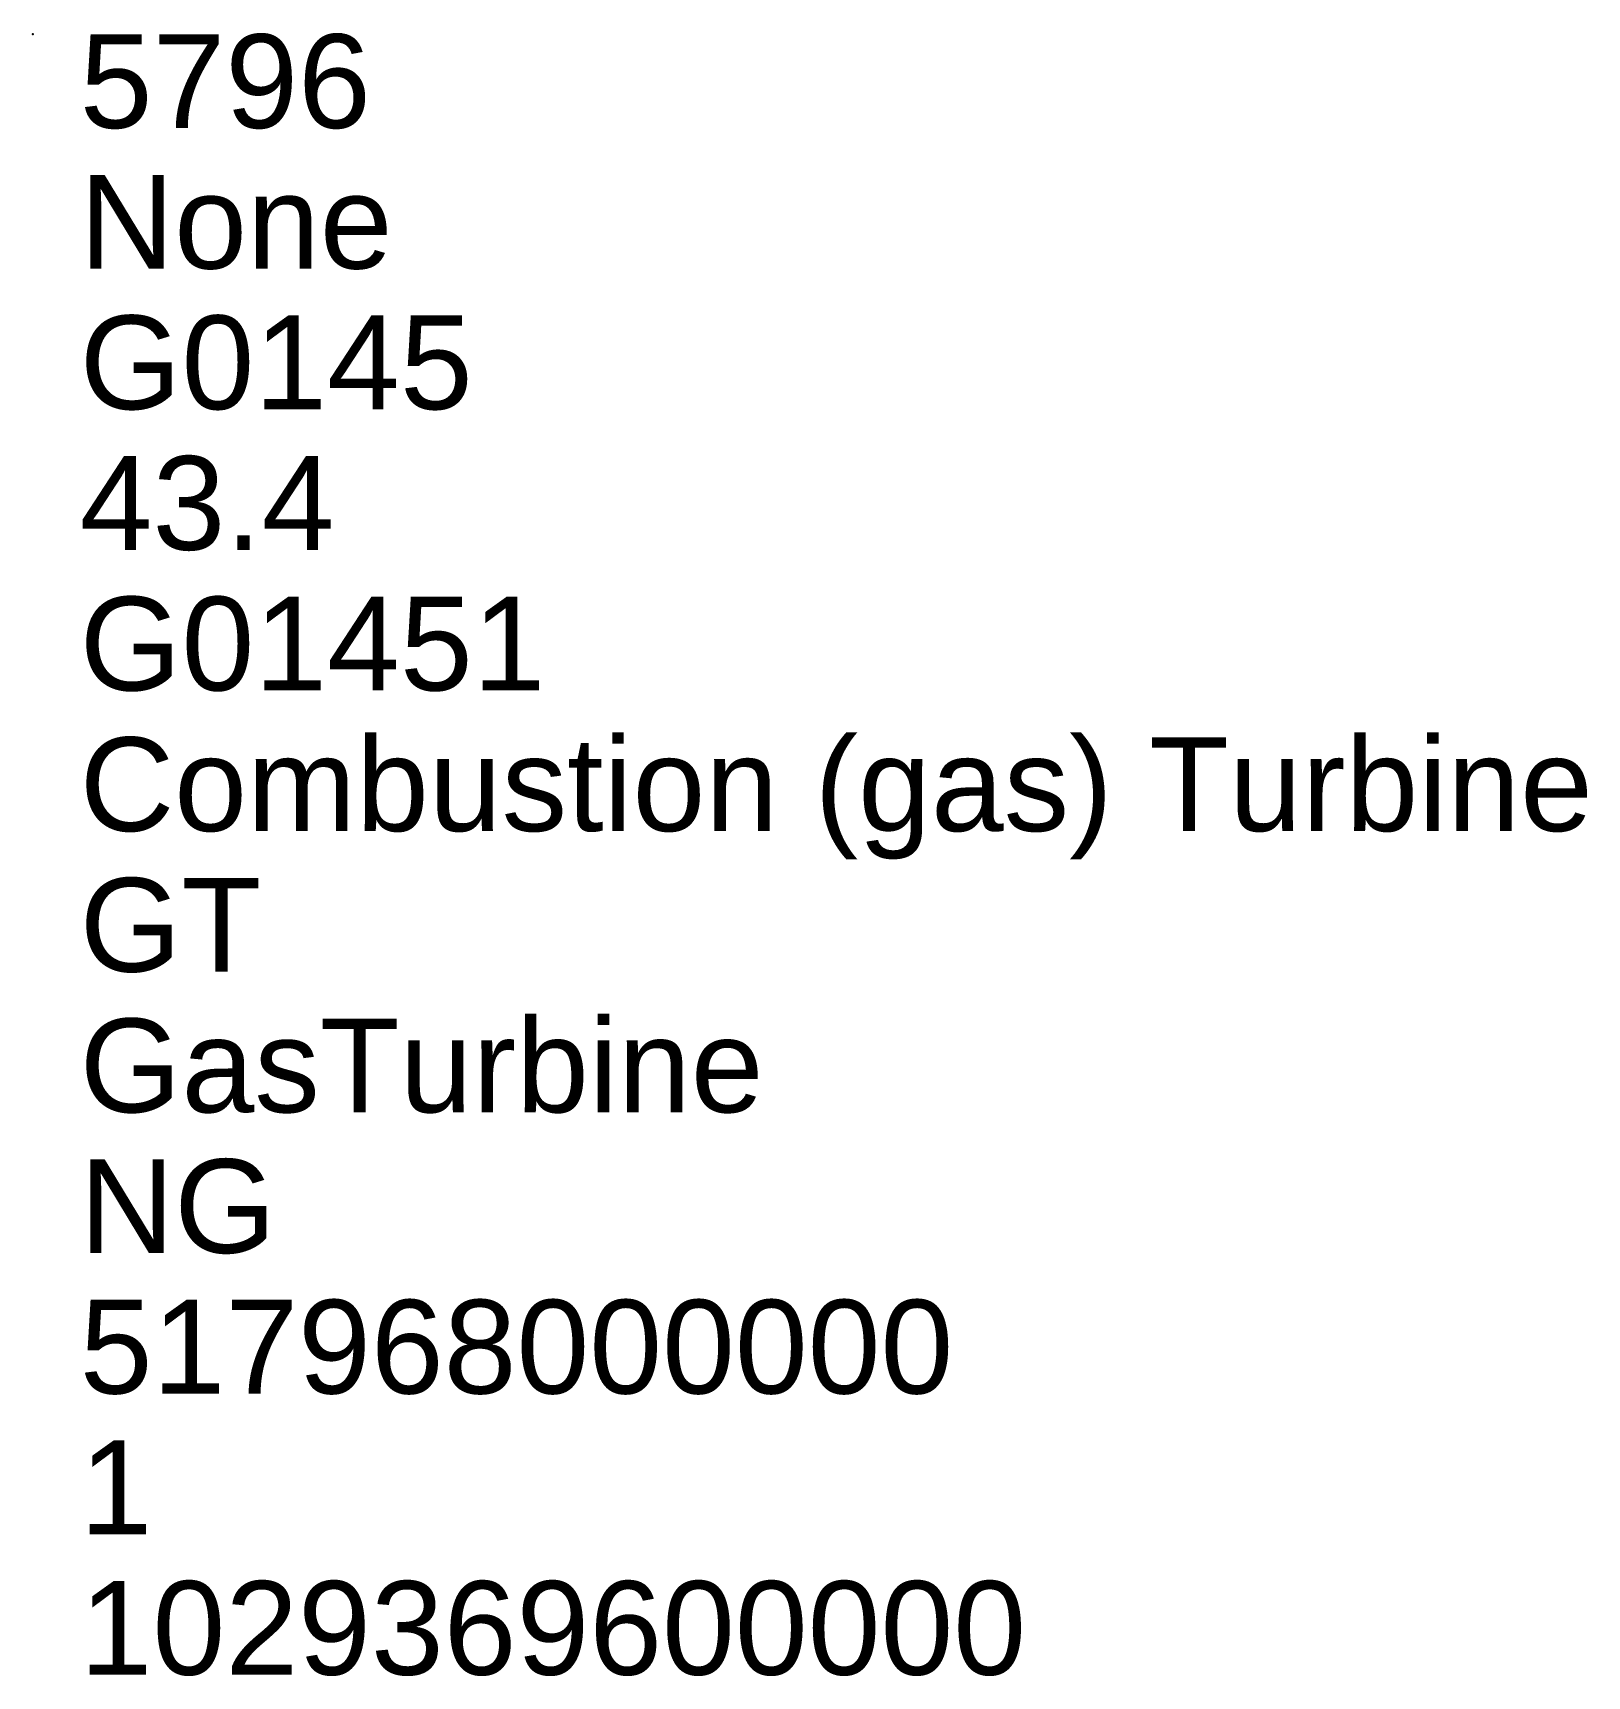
# Model space of a CAD drawing. Header units: millimetres. Extents: x -13161864 to -13161847.4, y 4027644.3 to 4027661.8.
import ezdxf

# ---------------------------------------------------------------- set-up
doc = ezdxf.new("R2010")
doc.units = ezdxf.units.MM
doc.styles.get("Standard").update_dxf_attribs({"font": 'arial.ttf'})

# ---------------------------------------------------------------- blocks, each defined once
blk = doc.blocks.new('FLAG')
at = {"color": 2}
blk.add_point((0, 0), dxfattribs=at)
for tag, p in [('OBJECTID', (0.5, -1)), ('Resource_ID', (0.5, -2.5)), ('Plant_ID', (0.5, -4)), ('Unit_MW', (0.5, -5.5)), ('Unit_ID', (0.5, -7)), ('Prime_Mover_Description', (0.5, -8.5)), ('PM_ID', (0.5, -10)), ('Prime_Move_Category', (0.5, -11.5)), ('Primary_Energy', (0.5, -13)), ('Start_Date', (0.5, -14.5)), ('Unit', (0.5, -16)), ('Retire_Date', (0.5, -17.5))]:
    blk.add_attdef(tag, p, '', height=1)
blk = doc.blocks.new('*U1')
blk.add_blockref('FLAG', (0, 0)).add_auto_attribs({'OBJECTID': '5796', 'Resource_ID': 'None', 'Plant_ID': 'G0145', 'Unit_MW': '43.4', 'Unit_ID': 'G01451', 'Prime_Mover_Description': 'Combustion (gas) Turbine', 'PM_ID': 'GT', 'Prime_Move_Category': 'GasTurbine', 'Primary_Energy': 'NG', 'Start_Date': '517968000000', 'Unit': '1', 'Retire_Date': '1029369600000'})

msp = doc.modelspace()

# ---------------------------------------------------------------- block references
msp.add_blockref('*U1', (-13161863.9547, 4027661.7814))

doc.saveas('drawing.dxf')
